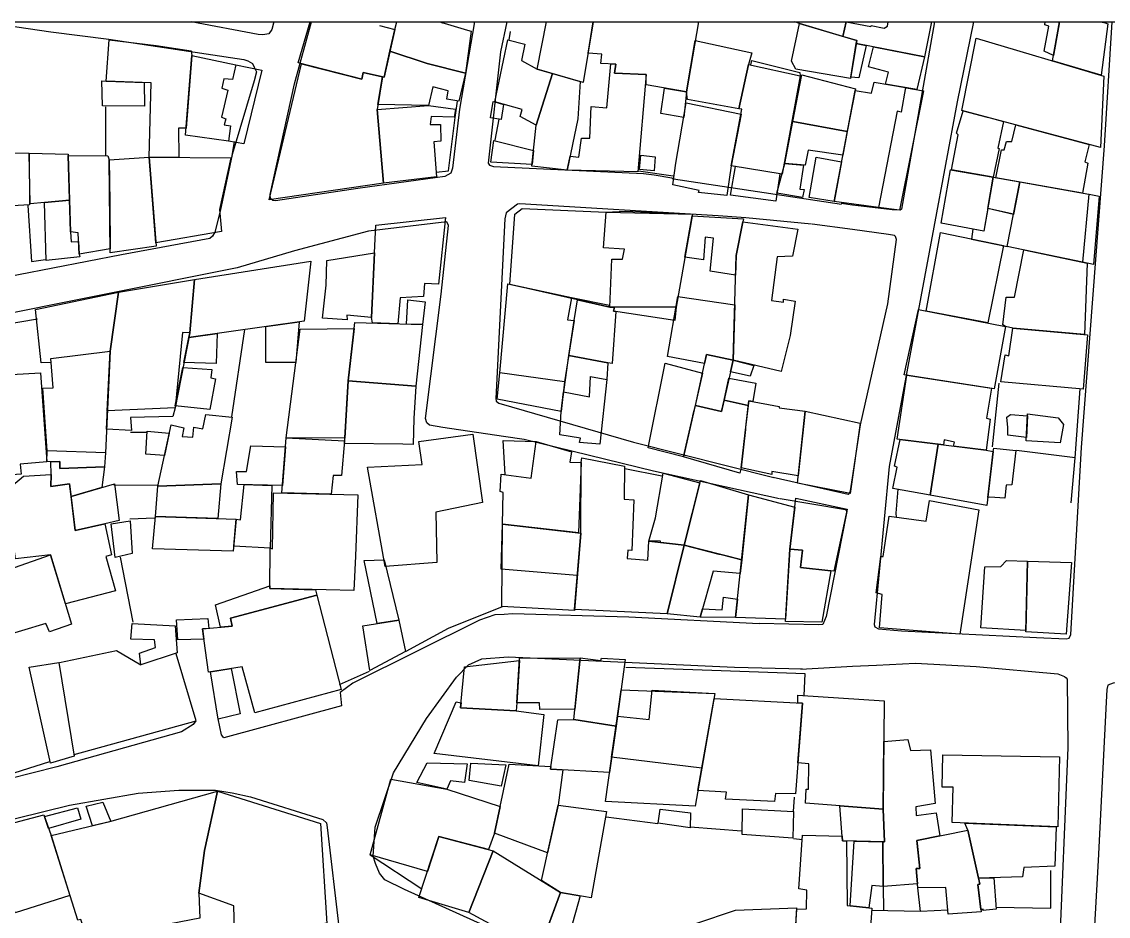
# Model space of a CAD drawing. Header units: centimetres. Extents: x 6155 to 7007, y 1466 to 2152.
# Drawn here: x 6462.6 to 6590, y 2045.9 to 2150.8 of the extents above; entities that cross this region are included whole.
import ezdxf

# ---------------------------------------------------------------- set-up
doc = ezdxf.new("R2010")
doc.units = ezdxf.units.CM

msp = doc.modelspace()

# ---------------------------------------------------------------- linework, layer by layer
at = {"color": 7}
for points in [[(6155.54, 2150.82), (7006.83, 2150.82), (7006.83, 1468.12), (6155.54, 1468.12)], [(6560.51, 2148.63), (6559.78, 2144.17), (6553.36, 2145.28), (6552.85, 2146.2), (6553.79, 2150.63), (6560.51, 2148.63)], [(6560.51, 2148.63), (6559.78, 2144.17), (6553.36, 2145.28), (6552.85, 2146.2), (6553.79, 2150.63), (6560.51, 2148.63)], [(6482.46, 2147.43), (6482.53, 2146.87), (6481.87, 2138.36), (6480.97, 2138.36), (6481.02, 2134.91), (6477.55, 2134.93), (6477.79, 2143.66), (6472.49, 2143.86), (6472.86, 2148.73), (6478.38, 2148.03), (6482.46, 2147.43)], [(6519.58, 2148.72), (6521.58, 2148.21), (6521.19, 2146.3), (6523.03, 2145.28), (6524.84, 2144.75), (6522.92, 2138.7), (6521.03, 2139.7), (6521.28, 2140.53), (6518.06, 2141.42), (6519.58, 2148.72)], [(6541.58, 2148.65), (6548.23, 2147.2), (6547.82, 2145.81), (6546.67, 2140.61), (6540.65, 2141.72), (6540.56, 2142.61), (6541.58, 2148.65)], [(6560.45, 2148.29), (6561.6, 2148.06), (6560.74, 2144.25), (6559.81, 2144.34), (6560.45, 2148.29)], [(6560.45, 2148.29), (6561.6, 2148.06), (6560.74, 2144.25), (6559.81, 2144.34), (6560.45, 2148.29)], [(6572.82, 2140.44), (6574.52, 2148.89), (6589.49, 2144.46), (6589.08, 2136.1), (6572.82, 2140.44)], [(6510.13, 2145.93), (6514.63, 2144.8), (6513.87, 2141.51), (6512.43, 2141.77), (6512.62, 2142.73), (6510.79, 2143.19), (6510.29, 2141.01), (6504.36, 2141.13), (6504.92, 2144.38), (6505.11, 2144.34), (6505.77, 2147.4), (6510.13, 2145.93)], [(6568.47, 2146.71), (6567.55, 2142.88), (6563.9, 2143.52), (6564.25, 2144.9), (6561.88, 2145.56), (6562.49, 2147.89), (6568.47, 2146.71)], [(6487.71, 2145.78), (6490.77, 2145.14), (6488.64, 2136.53), (6486.83, 2136.83), (6481.81, 2137.51), (6482.53, 2146.87), (6487.71, 2145.78)], [(6486.83, 2136.83), (6481.81, 2137.51), (6482.53, 2146.87), (6487.71, 2145.78), (6487.32, 2144.05), (6486.28, 2144.12), (6486.05, 2143.06), (6486.77, 2142.79), (6486.01, 2139.64), (6486.53, 2139.43), (6486.35, 2138.73), (6487.07, 2138.64), (6486.83, 2136.83)], [(6502.49, 2144.08), (6502.65, 2144.89), (6504.92, 2144.38), (6504.27, 2140.55), (6505.01, 2131.91), (6491.63, 2129.96), (6495.4, 2145.91), (6502.49, 2144.08)], [(6535.81, 2144.66), (6534.86, 2133.23), (6526.57, 2133.44), (6526.9, 2135.08), (6527.94, 2134.94), (6528.22, 2137.19), (6529.23, 2137.16), (6529.36, 2140.91), (6531.19, 2140.72), (6531.69, 2145.89), (6532.26, 2145.87), (6532.11, 2144.79), (6535.81, 2144.66)], [(6547.82, 2145.81), (6548.08, 2145.76), (6548.2, 2146.3), (6553.83, 2144.89), (6553.88, 2144.5), (6551.75, 2132.96), (6551.49, 2133), (6551.03, 2129.8), (6545.71, 2130.5), (6546.28, 2133.86), (6545.8, 2133.94), (6547.05, 2140.56), (6546.67, 2140.61), (6547.82, 2145.81)], [(6547.82, 2145.81), (6553.88, 2144.5), (6551.75, 2132.96), (6545.8, 2133.94), (6547.05, 2140.56), (6546.67, 2140.61), (6547.82, 2145.81)], [(6524.84, 2144.75), (6528.08, 2143.81), (6527.79, 2139.45), (6526.57, 2133.44), (6522.42, 2133.89), (6522.92, 2138.7), (6524.84, 2144.75)], [(6554.06, 2144.61), (6560.38, 2142.98), (6560.31, 2142.78), (6559.4, 2137.97), (6553.01, 2139.14), (6554.06, 2144.61)], [(6554.06, 2144.61), (6560.38, 2142.98), (6560.31, 2142.78), (6559.4, 2137.97), (6553.01, 2139.14), (6554.06, 2144.61)], [(6476.96, 2143.69), (6477.01, 2140.94), (6472.07, 2140.96), (6471.97, 2143.89), (6472.49, 2143.86), (6476.96, 2143.69)], [(6560.31, 2142.78), (6562.24, 2142.44), (6562.55, 2143.75), (6566.24, 2143.11), (6565.72, 2140.24), (6565.24, 2140.34), (6563.07, 2129.04), (6557.85, 2129.74), (6560.31, 2142.78)], [(6557.85, 2129.74), (6560.31, 2142.78), (6562.24, 2142.47), (6562.55, 2143.75), (6566.24, 2143.11), (6566.3, 2143.1), (6568.33, 2142.74), (6565.52, 2128.72), (6563.07, 2129.04), (6562.97, 2129.06), (6557.85, 2129.74)], [(6557.85, 2129.74), (6560.31, 2142.78), (6562.24, 2142.47), (6562.55, 2143.75), (6566.24, 2143.11), (6566.3, 2143.1), (6568.33, 2142.74), (6565.52, 2128.72), (6563.07, 2129.04), (6562.97, 2129.06), (6557.85, 2129.74)], [(6560.31, 2142.78), (6562.24, 2142.44), (6562.55, 2143.75), (6566.24, 2143.11), (6565.72, 2140.24), (6565.24, 2140.34), (6563.07, 2129.04), (6557.85, 2129.74), (6560.31, 2142.78)], [(6540.22, 2139.62), (6537.54, 2140.08), (6537.98, 2143.05), (6540.56, 2142.61), (6540.22, 2139.62)], [(6504.27, 2140.55), (6510.29, 2141.01), (6513.46, 2140.59), (6513.3, 2139.66), (6510.6, 2139.72), (6510.5, 2138.77), (6511.7, 2138.77), (6511.76, 2136.83), (6510.92, 2136.74), (6511.24, 2132.64), (6505.01, 2131.91), (6504.27, 2140.55)], [(6519.09, 2141.14), (6518.83, 2139.36), (6517.57, 2139.57), (6517.89, 2141.48), (6518.06, 2141.42), (6519.09, 2141.14)], [(6540.52, 2141.34), (6546.95, 2139.99), (6545.8, 2133.94), (6545.29, 2130.47), (6541.95, 2130.82), (6542.02, 2131.05), (6538.96, 2131.71), (6539.31, 2134.24), (6540.52, 2141.34)], [(6577.72, 2139.14), (6577.06, 2135.99), (6577.23, 2135.96), (6576.51, 2132.59), (6571.64, 2133.46), (6572.4, 2137.58), (6572.23, 2137.75), (6572.99, 2140.4), (6575.82, 2139.64), (6575.81, 2139.65), (6576.14, 2139.56), (6577.72, 2139.14)], [(6559.4, 2137.97), (6558.88, 2135.18), (6554.82, 2135.77), (6554.47, 2134.02), (6552.08, 2134.2), (6553.01, 2139.14), (6559.4, 2137.97)], [(6559.4, 2137.97), (6558.88, 2135.18), (6554.82, 2135.77), (6554.47, 2134.02), (6552.08, 2134.2), (6553.01, 2139.14), (6559.4, 2137.97)], [(6576.84, 2132.53), (6577.5, 2135.81), (6577.8, 2135.81), (6578.08, 2136.79), (6578.68, 2136.79), (6579.16, 2138.75), (6587.78, 2136.45), (6587.26, 2134.39), (6587.63, 2134.25), (6586.99, 2130.73), (6576.84, 2132.53)], [(6517.95, 2136.92), (6522.61, 2135.74), (6522.44, 2134.07), (6517.61, 2134.36), (6517.95, 2136.92)], [(6463.52, 2129.36), (6458.87, 2129.09), (6458.66, 2132.72), (6460.28, 2132.76), (6460.02, 2135.44), (6463.45, 2135.4), (6463.52, 2129.36)], [(6468.2, 2129.89), (6465.27, 2129.64), (6463.58, 2129.47), (6463.45, 2135.4), (6468.03, 2135.31), (6468.06, 2135.14), (6468.2, 2129.89)], [(6468.06, 2135.14), (6472.68, 2135.11), (6472.86, 2134.64), (6472.91, 2129.67), (6472.96, 2124.19), (6469.35, 2123.58), (6469.22, 2126.06), (6468.3, 2126.18), (6468.06, 2135.14)], [(6472.86, 2134.64), (6477.55, 2134.93), (6478.36, 2124.51), (6472.96, 2123.74), (6472.86, 2134.64)], [(6477.55, 2134.93), (6487.11, 2134.88), (6485.77, 2128.8), (6486.03, 2126.23), (6478.33, 2124.91), (6477.55, 2134.93)], [(6535.21, 2135.17), (6536.88, 2135), (6536.74, 2133.33), (6535.05, 2133.52), (6535.21, 2135.17)], [(6554.28, 2134.03), (6553.84, 2131.21), (6554.36, 2131.17), (6554.15, 2130.22), (6551.16, 2130.72), (6552.08, 2134.2), (6554.28, 2134.03)], [(6558.73, 2134.4), (6557.85, 2129.74), (6554.92, 2130.2), (6555.75, 2134.93), (6558.73, 2134.4)], [(6576.51, 2132.59), (6575.43, 2126.27), (6570.43, 2127.21), (6571.51, 2133.48), (6576.51, 2132.59)], [(6575.89, 2128.93), (6576.51, 2132.59), (6579.63, 2132.04), (6578.89, 2128.22), (6575.89, 2128.93)], [(6578.14, 2124.48), (6579.63, 2132.04), (6587.73, 2130.6), (6587.77, 2130.6), (6588.95, 2130.39), (6588.27, 2122.37), (6586.97, 2122.64), (6586.9, 2122.65), (6578.14, 2124.48)], [(6579.63, 2132.04), (6587.73, 2130.6), (6586.97, 2122.64), (6578.14, 2124.48), (6579.63, 2132.04)], [(6468.3, 2126.18), (6468.38, 2125.03), (6469.27, 2125.07), (6469.35, 2123.58), (6469.41, 2123.24), (6465.46, 2122.81), (6465.27, 2129.64), (6468.2, 2129.89), (6468.3, 2126.18)], [(6512.3, 2127.89), (6511.47, 2120.07), (6509.81, 2120.13), (6509.69, 2118.59), (6506.98, 2118.45), (6506.69, 2115.41), (6503.72, 2115.5), (6503.63, 2116.14), (6503.96, 2123.72), (6504.11, 2126.96), (6512.3, 2127.89)], [(6539.32, 2117.37), (6539.18, 2115.81), (6531.99, 2116.88), (6532.1, 2117.36), (6531.54, 2117.36), (6519.83, 2120.03), (6520.41, 2128.28), (6521.27, 2128.91), (6531.14, 2128.48), (6541.24, 2128.25), (6539.32, 2117.37)], [(6531.54, 2117.36), (6531.52, 2117.56), (6527.08, 2118.44), (6519.83, 2120.03), (6520.41, 2128.28), (6521.27, 2128.91), (6531.14, 2128.48), (6541.24, 2128.25), (6539.32, 2117.37), (6531.54, 2117.36)], [(6533.4, 2128.6), (6541.24, 2128.25), (6539.32, 2117.37), (6531.54, 2117.36), (6531.79, 2123), (6533.05, 2122.97), (6533.26, 2124.14), (6530.8, 2124.33), (6531.14, 2128.48), (6533.4, 2128.6)], [(6541.21, 2128.05), (6547.25, 2127.7), (6547.17, 2127.38), (6546.38, 2123.41), (6546.31, 2121.09), (6543.31, 2121.57), (6543.72, 2125.45), (6542.72, 2125.55), (6542.55, 2122.89), (6540.36, 2123.23), (6541.21, 2128.05)], [(6574.11, 2126.52), (6573.95, 2125.35), (6578.14, 2124.48), (6578.89, 2128.25), (6575.89, 2128.93), (6575.43, 2126.27), (6574.11, 2126.52)], [(6550.53, 2118.14), (6551.93, 2117.93), (6551.93, 2118.29), (6553.28, 2118.05), (6552.72, 2114.03), (6551.65, 2109.82), (6546.01, 2111.12), (6546.38, 2123.41), (6547.17, 2127.38), (6553.6, 2126.49), (6552.97, 2123.33), (6551.19, 2123.27), (6550.53, 2118.14)], [(6577.74, 2124.57), (6575.9, 2115.5), (6568.66, 2116.9), (6570.32, 2126.11), (6577.74, 2124.57)], [(6580.09, 2124.07), (6587.52, 2122.53), (6587.21, 2114.15), (6578.83, 2114.91), (6577.97, 2115.1), (6577.66, 2115.3), (6578.05, 2118.51), (6579.03, 2118.51), (6580.09, 2124.07)], [(6496.5, 2122.76), (6495.73, 2115.73), (6482.19, 2113.78), (6482.3, 2114.35), (6482.85, 2120.61), (6496.5, 2122.76)], [(6503.96, 2123.72), (6503.63, 2116.14), (6500.72, 2116.43), (6500.74, 2115.86), (6497.88, 2116.05), (6498.3, 2119.93), (6498.36, 2122.82), (6503.96, 2123.72)], [(6480.57, 2105.56), (6480.31, 2104.55), (6475.35, 2104.41), (6475.46, 2102.88), (6472.53, 2103.05), (6472.96, 2112.19), (6473.93, 2119.1), (6482.85, 2120.61), (6482.3, 2114.35), (6480.57, 2105.56)], [(6473.93, 2119.1), (6482.85, 2120.61), (6482.3, 2114.35), (6481.44, 2114.39), (6480.57, 2105.56), (6472.63, 2105.21), (6472.96, 2112.19), (6473.93, 2119.1)], [(6466.04, 2110.88), (6464.87, 2110.84), (6464.2, 2117.07), (6473.93, 2119.1), (6472.96, 2112.19), (6472.41, 2100.28), (6472.29, 2098.63), (6467.05, 2098.43), (6467.06, 2099.25), (6465.54, 2099.21), (6465.57, 2100.49), (6465.09, 2107.85), (6466.29, 2107.89), (6466.04, 2110.88)], [(6527.08, 2118.44), (6526.59, 2115.87), (6527.36, 2115.78), (6526.26, 2108.61), (6525.86, 2105.12), (6518.34, 2106.55), (6518.65, 2109.66), (6519.6, 2120.08), (6527.08, 2118.44)], [(6519.6, 2120.08), (6527.08, 2118.44), (6526.59, 2115.87), (6527.36, 2115.78), (6526.26, 2108.61), (6518.65, 2109.66), (6519.6, 2120.08)], [(6509.59, 2115.32), (6507.7, 2115.38), (6507.87, 2118.2), (6509.9, 2117.98), (6509.59, 2115.32)], [(6531.54, 2117.36), (6532.1, 2117.36), (6531.99, 2116.88), (6532.26, 2116.84), (6531.82, 2110.76), (6531.31, 2110.83), (6526.74, 2111.7), (6527.36, 2115.78), (6527.75, 2118.22), (6531.54, 2117.36)], [(6546.01, 2111.12), (6542.9, 2111.81), (6542.66, 2110.74), (6538.31, 2111.55), (6539.54, 2118.6), (6546.21, 2117.62), (6546.01, 2111.12)], [(6566.07, 2109.43), (6567.76, 2117.07), (6577.97, 2115.1), (6576.61, 2107.79), (6566.07, 2109.43)], [(6494.73, 2110.86), (6491.22, 2110.88), (6491.22, 2115.08), (6495.14, 2115.64), (6494.73, 2110.86)], [(6508.82, 2108.09), (6500.86, 2108.71), (6501.66, 2115.56), (6509.59, 2115.32), (6508.82, 2108.09)], [(6485.5, 2114.26), (6485.41, 2110.76), (6481.61, 2110.86), (6482.19, 2113.78), (6485.5, 2114.26)], [(6495.23, 2114.76), (6501.58, 2114.86), (6500.86, 2108.71), (6500.47, 2101.99), (6493.62, 2102.03), (6495.23, 2114.76)], [(6578.83, 2114.91), (6587.58, 2114.12), (6587.05, 2107.73), (6577.41, 2108.59), (6577.9, 2111.77), (6578.34, 2111.66), (6578.83, 2114.91)], [(6466.01, 2111.34), (6472.96, 2112.19), (6472.41, 2100.28), (6465.57, 2100.49), (6465.09, 2107.85), (6466.29, 2107.89), (6466.01, 2111.34)], [(6526.74, 2111.7), (6531.31, 2110.83), (6531.21, 2108.88), (6530.38, 2101.29), (6528.01, 2101.5), (6528.11, 2102), (6525.69, 2102.39), (6525.86, 2105.12), (6526.74, 2111.7)], [(6542.9, 2111.81), (6546.01, 2111.12), (6544.65, 2105.11), (6541.59, 2105.82), (6542.9, 2111.81)], [(6481.49, 2110.26), (6484.88, 2110.06), (6484.78, 2109.05), (6485.3, 2108.95), (6484.65, 2105.37), (6480.59, 2105.78), (6481.49, 2110.26)], [(6538.05, 2110.8), (6542.42, 2109.62), (6540.21, 2099.8), (6536.06, 2100.86), (6538.05, 2110.8)], [(6546.01, 2111.12), (6548.44, 2110.52), (6548.03, 2109.26), (6545.7, 2109.77), (6546.01, 2111.12)], [(6454.51, 2109.07), (6464.78, 2109.65), (6465.54, 2099.21), (6462.41, 2098.95), (6462.52, 2097.76), (6458.57, 2097.48), (6458.44, 2098.68), (6455.3, 2098.47), (6454.51, 2109.07)], [(6507.29, 2101.28), (6500.44, 2101.38), (6500.86, 2108.71), (6508.82, 2108.09), (6508.57, 2104.3), (6508.51, 2101.23), (6507.29, 2101.28)], [(6529.29, 2109.23), (6531.21, 2108.88), (6530.38, 2101.29), (6528.01, 2101.5), (6528.11, 2102), (6525.69, 2102.39), (6525.86, 2105.12), (6526.13, 2107.41), (6529.17, 2106.83), (6529.29, 2109.23)], [(6545.53, 2109.01), (6548.69, 2108.46), (6548.31, 2106.28), (6547.84, 2106.37), (6547.78, 2105.82), (6544.95, 2106.45), (6545.53, 2109.01)], [(6565.25, 2101.87), (6566.4, 2109.38), (6576.3, 2107.84), (6575.71, 2104.33), (6576.15, 2104.22), (6575.7, 2100.59), (6571.87, 2101.06), (6571.97, 2101.53), (6570.75, 2101.78), (6570.67, 2101.21), (6565.25, 2101.87)], [(6546.96, 2098.52), (6546.8, 2097.89), (6540.21, 2099.8), (6541.28, 2104.57), (6541.3, 2104.66), (6541.59, 2105.82), (6544.65, 2105.11), (6544.95, 2106.45), (6547.78, 2105.82), (6547.47, 2103.23), (6547.46, 2103), (6546.96, 2098.52)], [(6547.84, 2106.37), (6551.4, 2105.72), (6551.42, 2105.56), (6554.48, 2105.16), (6553.65, 2097.57), (6550.56, 2098.08), (6550.56, 2097.72), (6546.96, 2098.52), (6547.84, 2106.37)], [(6560.9, 2103.74), (6559.74, 2095.49), (6553.56, 2096.71), (6554.48, 2105.16), (6560.9, 2103.74)], [(6560.9, 2103.74), (6559.74, 2095.49), (6553.56, 2096.71), (6554.48, 2105.16), (6560.9, 2103.74)], [(6480.11, 2103.54), (6481.6, 2103.21), (6481.39, 2102.2), (6482.67, 2102.1), (6482.77, 2103.28), (6483.83, 2103.09), (6484.17, 2104.78), (6487.26, 2104.47), (6485.94, 2096.63), (6478.54, 2096.37), (6480.11, 2103.54)], [(6580.4, 2102.06), (6578.24, 2102.34), (6578.24, 2103.25), (6578.11, 2104.47), (6578.55, 2104.77), (6580.52, 2104.62), (6580.4, 2102.06)], [(6584.37, 2101.46), (6580.38, 2101.69), (6580.53, 2104.83), (6584.12, 2104.37), (6584.76, 2103.59), (6584.37, 2101.46)], [(6479.33, 2099.97), (6477.14, 2100.12), (6477.29, 2102.8), (6479.89, 2102.56), (6479.33, 2099.97)], [(6509.16, 2101.61), (6515.5, 2102.46), (6516.63, 2094.43), (6511.17, 2093.3), (6511.27, 2087.42), (6505.23, 2086.95), (6503.14, 2098.57), (6509.57, 2098.9), (6509.16, 2101.61)], [(6493.16, 2096.42), (6487.9, 2096.56), (6487.78, 2098.09), (6488.97, 2098.09), (6489.46, 2101.08), (6493.53, 2100.97), (6493.16, 2096.42)], [(6500.44, 2101.68), (6500.11, 2097.62), (6499.11, 2097.63), (6498.9, 2095.43), (6493.09, 2095.56), (6493.62, 2102.03), (6500.44, 2101.68)], [(6518.82, 2097.78), (6519.3, 2097.71), (6519.07, 2101.7), (6522.92, 2101.61), (6527.06, 2100.4), (6526.87, 2099.18), (6528.21, 2099.15), (6527.89, 2090.88), (6518.99, 2091.89), (6519.05, 2095.61), (6518.69, 2095.75), (6518.82, 2097.78)], [(6526.87, 2099.18), (6528.21, 2099.15), (6527.89, 2090.88), (6526.25, 2091.07), (6526.2, 2091.07), (6518.99, 2091.89), (6519.05, 2095.61), (6518.69, 2095.75), (6518.82, 2097.78), (6522.33, 2097.31), (6522.92, 2101.61), (6527.06, 2100.4), (6526.87, 2099.18)], [(6570.07, 2101.28), (6569.12, 2095.3), (6564.76, 2096.1), (6565.25, 2098.6), (6564.95, 2098.7), (6565.6, 2101.83), (6570.07, 2101.28)], [(6570.07, 2101.28), (6575.7, 2100.59), (6576.51, 2100.42), (6575.77, 2094.1), (6569.12, 2095.3), (6570.07, 2101.28)], [(6576.51, 2100.42), (6576.58, 2100.83), (6579.18, 2100.54), (6578.69, 2096.52), (6578.05, 2096.49), (6577.89, 2094.95), (6576.12, 2095.08), (6575.88, 2095.04), (6576.51, 2100.42)], [(6466.05, 2097.72), (6466.01, 2099.22), (6467.06, 2099.25), (6467.05, 2098.43), (6472.29, 2098.63), (6471.99, 2096.2), (6468.39, 2095.15), (6468.21, 2096.65), (6466.02, 2096.34), (6466.05, 2097.72)], [(6528.21, 2099.15), (6528.28, 2099.67), (6533.26, 2098.7), (6533.24, 2094.82), (6534.36, 2094.75), (6534.13, 2088.82), (6533.68, 2088.84), (6533.61, 2087.87), (6536, 2087.7), (6536.12, 2089.91), (6540.27, 2089.44), (6538.29, 2081.4), (6527.41, 2081.91), (6528.14, 2090.85), (6528.21, 2099.15)], [(6473.61, 2084.08), (6467.71, 2082.54), (6465.96, 2088.31), (6461.86, 2087.84), (6460.81, 2095.87), (6462.8, 2097.55), (6466.05, 2097.72), (6466.02, 2096.34), (6468.21, 2096.65), (6468.86, 2091.16), (6472.36, 2091.94), (6473.13, 2088.3), (6472.46, 2088.12), (6473.61, 2084.08)], [(6540.27, 2089.44), (6537.55, 2089.75), (6537.51, 2089.89), (6536.12, 2089.91), (6536.93, 2092.64), (6537.81, 2097.89), (6542.11, 2096.76), (6540.27, 2089.44)], [(6468.39, 2095.15), (6473.47, 2096.64), (6474.04, 2092.33), (6472.36, 2091.94), (6468.86, 2091.16), (6468.39, 2095.15)], [(6485.59, 2092.57), (6478.3, 2092.81), (6478.54, 2096.37), (6485.94, 2096.63), (6485.59, 2092.57)], [(6491.71, 2089.07), (6487.45, 2089.34), (6487.75, 2092.49), (6488.24, 2092.42), (6488.67, 2096.54), (6491.94, 2096.45), (6491.71, 2089.07)], [(6547.02, 2087.73), (6540.27, 2089.44), (6542.18, 2097.01), (6547.82, 2095.36), (6547.02, 2087.73)], [(6495.04, 2084.27), (6491.68, 2084.37), (6491.71, 2089.07), (6492, 2089), (6492.1, 2095.58), (6502.02, 2095.35), (6501.72, 2088.14), (6501.54, 2084.13), (6495.04, 2084.27)], [(6552.15, 2080.75), (6546.31, 2080.96), (6547.82, 2095.36), (6553.25, 2093.89), (6552.67, 2088.98), (6552.15, 2080.75)], [(6557.82, 2086.41), (6553.9, 2086.81), (6554.16, 2088.86), (6552.67, 2088.98), (6553.38, 2094.97), (6559.39, 2093.68), (6557.82, 2086.41)], [(6568.66, 2092.24), (6569.04, 2094.67), (6574.82, 2093.59), (6572.62, 2079.02), (6563.19, 2079.75), (6563.51, 2083.67), (6562.8, 2083.84), (6563.33, 2088.13), (6563.6, 2088.1), (6564.33, 2092.83), (6568.66, 2092.24)], [(6473.08, 2091.95), (6475.32, 2092.28), (6475.55, 2088.47), (6473.54, 2088.01), (6473.08, 2091.95)], [(6478.3, 2092.81), (6487.75, 2092.49), (6487.39, 2088.75), (6477.94, 2089.02), (6478.3, 2092.81)], [(6518.99, 2091.89), (6528.14, 2090.85), (6527.71, 2085.87), (6518.83, 2086.61), (6518.99, 2091.89)], [(6518.99, 2091.89), (6528.14, 2090.85), (6527.4, 2081.77), (6518.9, 2082.26), (6518.99, 2091.89)], [(6457.49, 2085.33), (6465.96, 2088.31), (6468.43, 2080.18), (6465.87, 2079.29), (6465.43, 2080.24), (6459.69, 2078.53), (6458.73, 2084.33), (6457.49, 2085.33)], [(6543.69, 2086.4), (6542.15, 2080.98), (6538.29, 2081.4), (6540.27, 2089.44), (6544.36, 2088.4), (6544.61, 2088.34), (6547.02, 2087.73), (6546.85, 2086.11), (6543.69, 2086.4)], [(6557.49, 2086.44), (6556.42, 2080.4), (6552.14, 2080.49), (6552.67, 2088.98), (6554.16, 2088.86), (6553.9, 2086.81), (6557.49, 2086.44)], [(6504.29, 2080.25), (6502.75, 2087.63), (6505.09, 2087.71), (6506.8, 2080.63), (6504.29, 2080.25)], [(6580.35, 2079.43), (6575.07, 2079.76), (6575.55, 2086.89), (6577.41, 2086.92), (6578.06, 2087.64), (6580.52, 2087.57), (6580.35, 2079.43)], [(6580.52, 2087.57), (6585.7, 2087.42), (6585.08, 2079), (6580.35, 2079.26), (6580.52, 2087.57)], [(6487.29, 2079.95), (6485.9, 2079.82), (6485.3, 2082.46), (6491.69, 2084.66), (6491.68, 2084.37), (6497.03, 2084.22), (6497.21, 2083.58), (6487.09, 2080.86), (6487.29, 2079.95)], [(6488.46, 2075.17), (6484.51, 2074.55), (6483.79, 2079.61), (6487.29, 2079.95), (6487.09, 2080.86), (6497.21, 2083.58), (6500.04, 2072.52), (6489.95, 2069.79), (6488.46, 2075.17)], [(6544.89, 2083.33), (6546.54, 2083.09), (6546.31, 2080.96), (6542.15, 2080.98), (6542.44, 2081.98), (6544.72, 2081.86), (6544.89, 2083.33)], [(6483.96, 2078.41), (6480.89, 2078.33), (6480.73, 2080.7), (6484.42, 2080.82), (6484.55, 2079.68), (6483.79, 2079.61), (6483.96, 2078.41)], [(6475.4, 2078.41), (6475.54, 2080.26), (6480.57, 2079.98), (6480.82, 2076.8), (6476.58, 2075.4), (6476.4, 2076.76), (6478.28, 2077.42), (6478.17, 2078.33), (6475.4, 2078.41)], [(6506.8, 2080.63), (6507.59, 2076.97), (6503.41, 2074.73), (6502.6, 2079.99), (6506.8, 2080.63)], [(6466.94, 2075.66), (6468.74, 2064.69), (6465.96, 2063.87), (6463.46, 2075.15), (6466.94, 2075.66)], [(6520.65, 2070.96), (6520.58, 2069.99), (6514.06, 2070.38), (6514.51, 2075.16), (6520.95, 2075.92), (6520.65, 2070.96)], [(6527.46, 2070.2), (6523.35, 2070.16), (6523.33, 2070.95), (6520.65, 2070.96), (6520.97, 2076.19), (6528.07, 2076.21), (6527.46, 2070.2)], [(6532.29, 2068.21), (6527.33, 2068.98), (6528.07, 2076.21), (6530.5, 2075.93), (6530.57, 2076.2), (6533.36, 2076.03), (6532.29, 2068.21)], [(6487.14, 2074.96), (6488.22, 2069.66), (6485.63, 2069.04), (6484.73, 2074.59), (6487.14, 2074.96)], [(6543.89, 2072.05), (6541.55, 2058.82), (6531.07, 2059.37), (6532.87, 2072.46), (6543.89, 2072.05)], [(6536.52, 2072.44), (6543.89, 2072.05), (6542.34, 2063.28), (6531.75, 2064.57), (6532.47, 2069.4), (6536.19, 2069), (6536.52, 2072.44)], [(6563.71, 2071.2), (6563.63, 2058.47), (6554.49, 2059.18), (6554.6, 2060.81), (6554.84, 2060.81), (6554.88, 2063.79), (6553.61, 2063.9), (6554.16, 2070.89), (6553.62, 2070.93), (6553.62, 2071.84), (6563.71, 2071.2)], [(6563.71, 2071.2), (6563.63, 2058.47), (6554.49, 2059.18), (6554.6, 2060.81), (6554.84, 2060.81), (6554.88, 2063.79), (6553.61, 2063.9), (6554.16, 2070.89), (6553.62, 2070.93), (6553.62, 2071.84), (6563.71, 2071.2)], [(6520.58, 2069.99), (6523.82, 2069.57), (6523.17, 2063.57), (6510.95, 2065), (6513.55, 2071.06), (6514.12, 2070.95), (6514.06, 2070.38), (6520.58, 2069.99)], [(6543.79, 2071.45), (6554.16, 2070.89), (6553.32, 2060.28), (6550.98, 2060.33), (6550.88, 2059.38), (6545.13, 2059.64), (6545.25, 2060.45), (6541.88, 2060.67), (6543.79, 2071.45)], [(6531.53, 2062.76), (6524.61, 2063.18), (6525.47, 2068.97), (6527.33, 2068.98), (6532.29, 2068.21), (6531.53, 2062.76)], [(6567.65, 2049.72), (6563.62, 2049.4), (6563.58, 2054.66), (6563.78, 2054.65), (6563.63, 2058.47), (6563.68, 2066.43), (6566.52, 2066.65), (6566.82, 2065.36), (6569.15, 2065.42), (6569.71, 2059.13), (6567.44, 2058.76), (6567.47, 2057.72), (6569.84, 2058.05), (6570.24, 2055.35), (6567.54, 2054.8), (6567.58, 2054.48), (6567.93, 2051.51), (6567.49, 2051.51), (6567.65, 2049.72)], [(6570.59, 2064.84), (6584.29, 2064.62), (6584.09, 2056.39), (6571.71, 2056.91), (6571.82, 2061.07), (6570.54, 2061.04), (6570.59, 2064.84)], [(6508.91, 2061.6), (6510.12, 2063.91), (6514.83, 2063.78), (6514.53, 2061.62), (6512.86, 2061.78), (6512.45, 2060.82), (6508.91, 2061.6)], [(6515.24, 2063.87), (6519.35, 2063.69), (6518.82, 2061.19), (6515.05, 2061.82), (6515.24, 2063.87)], [(6524.26, 2053.36), (6518.04, 2055.67), (6519.75, 2063.74), (6524.66, 2063.49), (6524.61, 2063.18), (6526.03, 2063.09), (6525.5, 2058.95), (6524.26, 2053.36)], [(6505.87, 2062), (6512.45, 2060.82), (6518.7, 2058.78), (6518.04, 2055.67), (6517.33, 2053.73), (6511.49, 2055.28), (6510.16, 2051.15), (6503.47, 2053.1), (6505.87, 2062)], [(6483.35, 2048.64), (6483.49, 2045.68), (6470.34, 2043.15), (6469.53, 2045.55), (6469.17, 2045.46), (6466.03, 2055.4), (6472.94, 2057.01), (6485.57, 2060.58), (6484.03, 2053.64), (6483.35, 2048.64)], [(6485.57, 2060.58), (6497.64, 2056.8), (6498.37, 2045.05), (6498.13, 2045.05), (6498.26, 2044.33), (6487.58, 2042.76), (6487.47, 2047.13), (6483.35, 2048.64), (6484.03, 2053.64), (6485.57, 2060.58)], [(6470.91, 2056.54), (6470.17, 2058.84), (6472.11, 2059.29), (6473.05, 2057.04), (6470.91, 2056.54)], [(6468.25, 2048.36), (6461.82, 2046.32), (6458.34, 2056.03), (6465.19, 2057.8), (6466.03, 2055.4), (6468.25, 2048.36)], [(6465.27, 2057.62), (6469.15, 2058.64), (6469.53, 2057.29), (6465.75, 2056.2), (6465.27, 2057.62)], [(6525.5, 2058.95), (6531.16, 2058.22), (6529.37, 2048.06), (6525.76, 2048.72), (6523.53, 2050.1), (6525.5, 2058.95)], [(6537.45, 2058.46), (6541.01, 2058.06), (6540.98, 2056.3), (6537.24, 2056.82), (6537.45, 2058.46)], [(6547.1, 2058.53), (6553.08, 2058.21), (6553, 2055.07), (6547.09, 2055.51), (6547.1, 2058.53)], [(6563.63, 2058.47), (6563.78, 2054.65), (6558.84, 2054.77), (6558.53, 2058.87), (6563.63, 2058.47)], [(6563.63, 2058.47), (6563.78, 2054.65), (6558.84, 2054.77), (6558.53, 2058.87), (6563.63, 2058.47)], [(6583.88, 2056.4), (6583.73, 2051.8), (6580.11, 2051.65), (6579.94, 2050.53), (6574.8, 2050.4), (6573.53, 2056.03), (6573.2, 2056.85), (6583.88, 2056.4)], [(6515.04, 2046.34), (6509.18, 2048.1), (6511.49, 2055.28), (6517.89, 2053.58), (6515.04, 2046.34)], [(6559.32, 2054.76), (6559.39, 2047.18), (6562.27, 2046.86), (6562.09, 2044.09), (6553.25, 2042.84), (6553.47, 2046.73), (6554.62, 2046.79), (6554.66, 2048.96), (6553.72, 2049.13), (6554.14, 2055.42), (6558.8, 2055.3), (6558.84, 2054.77), (6559.32, 2054.76)], [(6559.32, 2054.76), (6559.39, 2047.18), (6562.27, 2046.86), (6562.09, 2044.09), (6553.25, 2042.84), (6553.47, 2046.73), (6554.62, 2046.79), (6554.66, 2048.96), (6553.72, 2049.13), (6554.14, 2055.42), (6558.8, 2055.3), (6558.84, 2054.77), (6559.32, 2054.76)], [(6573.53, 2056.03), (6574.96, 2049.66), (6574.73, 2049.63), (6575.09, 2046.44), (6571.23, 2046.15), (6571.2, 2046.55), (6571.19, 2046.62), (6567.98, 2046.46), (6567.69, 2049.25), (6567.68, 2049.28), (6567.49, 2051.51), (6567.93, 2051.51), (6567.54, 2054.8), (6573.53, 2056.03)], [(6573.53, 2056.03), (6574.96, 2049.66), (6574.73, 2049.63), (6575.09, 2046.44), (6571.23, 2046.15), (6570.97, 2049.3), (6567.69, 2049.25), (6567.49, 2051.51), (6567.93, 2051.51), (6567.54, 2054.8), (6573.53, 2056.03)], [(6560.21, 2054.74), (6563.58, 2054.66), (6563.62, 2049.4), (6562.27, 2049.54), (6561.94, 2046.9), (6559.75, 2047.14), (6560.21, 2054.74)], [(6560.21, 2054.74), (6563.58, 2054.66), (6563.62, 2049.4), (6562.27, 2049.54), (6561.94, 2046.9), (6559.75, 2047.14), (6560.21, 2054.74)], [(6517.89, 2053.58), (6525.76, 2048.72), (6523.27, 2041.9), (6515.04, 2046.34), (6517.89, 2053.58)], [(6576.85, 2046.74), (6575.29, 2046.58), (6575.36, 2046.71), (6575.06, 2046.72), (6574.73, 2049.63), (6574.96, 2049.66), (6574.83, 2050.25), (6574.8, 2050.4), (6576.59, 2050.44), (6576.85, 2046.74)], [(6528.08, 2048.3), (6526.91, 2044.11), (6524.4, 2044.98), (6525.76, 2048.72), (6528.08, 2048.3)], [(6553.43, 2046.89), (6553.21, 2042.88), (6551.7, 2042.79), (6551.51, 2040.81), (6542.71, 2040.38), (6541.65, 2045.05), (6546.28, 2046.63), (6553.43, 2046.89)]]:
    msp.add_lwpolyline(points, close=True, dxfattribs=at)
for points in [[(6457.99, 2150.82), (6466, 2149.64), (6472.81, 2148.79), (6487.86, 2146.53), (6488.65, 2146.4), (6489.12, 2146.26), (6489.64, 2145.92), (6489.86, 2145.49), (6490.13, 2144.97), (6489.85, 2143.91), (6487.29, 2135.26), (6485.88, 2128.61), (6485.24, 2126.16), (6484.96, 2125.69), (6484.65, 2125.4), (6474.29, 2123.48), (6450.11, 2118.82)], [(6492.16, 2150.82), (6491.92, 2149.94), (6491.56, 2149.42), (6490.88, 2149.29), (6490.32, 2149.34), (6482.46, 2150.82)], [(6515.67, 2150.82), (6513.93, 2140.56), (6513.11, 2133.64), (6512.9, 2133.08), (6512.2, 2132.68), (6502, 2131.28), (6492.37, 2129.82), (6492.03, 2129.86), (6491.76, 2130.09), (6491.72, 2130.56), (6494.6, 2143.56), (6496.57, 2150.82)], [(6504.53, 2150.4), (6506.33, 2149.94), (6505.11, 2144.34), (6502.65, 2144.89), (6502.49, 2144.08), (6495.03, 2146.01), (6496.42, 2150.82)], [(6505.77, 2147.4), (6506.33, 2149.94), (6506.59, 2150.82)], [(6511.61, 2150.82), (6511.95, 2150.72), (6512.13, 2150.67), (6514.88, 2149.85), (6515.29, 2149.71), (6514.63, 2144.8), (6510.13, 2145.93), (6505.77, 2147.4), (6505.77, 2147.4)], [(6519.47, 2150.82), (6518.72, 2147.31), (6517.3, 2134.26), (6517.46, 2134.03), (6517.93, 2133.85), (6535.5, 2133.04), (6536.76, 2132.88), (6538.81, 2132.53), (6539.08, 2132.37)], [(6529.62, 2150.82), (6528.44, 2143.7), (6523.03, 2145.28), (6524.15, 2150.82)], [(6541.95, 2150.82), (6540.56, 2142.61), (6535.83, 2143.42), (6535.81, 2144.66), (6532.11, 2144.79), (6532.26, 2145.87), (6530.5, 2145.93), (6530.64, 2147.03), (6529.01, 2147.14), (6529.62, 2150.82)], [(6559.28, 2150.82), (6558.9, 2149.11), (6553.79, 2150.63), (6553.25, 2150.81), (6553.25, 2150.82)], [(6569.27, 2150.82), (6568.47, 2146.71), (6560.45, 2148.29), (6560.51, 2148.63), (6558.9, 2149.11), (6559.28, 2150.83), (6562.15, 2150.28), (6562.22, 2150.38), (6563.74, 2150.07), (6564.12, 2150.3), (6564.21, 2150.82)], [(6569.27, 2150.82), (6568.47, 2146.71), (6560.45, 2148.29), (6560.51, 2148.63), (6558.9, 2149.11), (6559.28, 2150.83), (6562.15, 2150.28), (6562.22, 2150.38), (6563.74, 2150.07), (6564.12, 2150.3), (6564.21, 2150.82)], [(6569.65, 2150.82), (6565.75, 2128.85), (6565.62, 2128.72), (6564.67, 2128.76), (6560.03, 2129.33)], [(6574.19, 2150.82), (6572.3, 2141.44), (6569.56, 2126.73), (6564.31, 2098.68), (6562.54, 2080.15), (6562.64, 2079.88), (6563.07, 2079.64), (6565.75, 2079.39), (6581.61, 2078.61), (6585.06, 2078.45), (6585.43, 2078.55), (6585.63, 2078.96), (6586.86, 2100.91), (6589.56, 2136.28), (6590.48, 2150.82)], [(6583.58, 2146.86), (6582.5, 2147.4), (6583.05, 2150.31), (6582.55, 2150.48), (6582.59, 2150.82)], [(6583.47, 2146.24), (6584.3, 2150.82)], [(6589.13, 2150.82), (6589.65, 2150.69), (6589.96, 2150.59), (6589.18, 2144.55), (6583.47, 2146.24), (6583.47, 2146.24)], [(6584.3, 2150.82), (6583.58, 2146.86), (6583.58, 2146.86)], [(6519.88, 2149.67), (6519.72, 2148.7)], [(6472.43, 2140.86), (6472.43, 2135.13)], [(6511.2, 2133.2), (6512.66, 2133.33), (6513.44, 2139.59), (6513.69, 2141.53)], [(6518.54, 2139.39), (6518.08, 2136.94)], [(6487.22, 2134.88), (6487.53, 2136.8)], [(6534.93, 2133.36), (6538.97, 2132.74)], [(6539.03, 2132.42), (6558.73, 2129.44)], [(6463.31, 2129.27), (6463.76, 2122.7), (6465.38, 2122.94)], [(6555.21, 2127.09), (6547.49, 2127.85), (6544.27, 2128.06), (6521.02, 2129.48), (6520.73, 2129.42), (6519.42, 2128.43), (6519.23, 2127.73), (6518.19, 2106.63), (6518.23, 2106.33), (6518.54, 2106.11), (6534.33, 2101.54), (6550.78, 2097.38)], [(6560.03, 2129.33), (6558.69, 2129.5)], [(6551.46, 2094.87), (6536.69, 2098.13), (6521.53, 2101.85), (6519.08, 2102.18), (6511.96, 2103.23), (6510.42, 2103.53), (6510.09, 2103.78), (6509.93, 2104.28), (6511.78, 2118.88), (6512.65, 2126.93), (6512.43, 2127.36), (6503.27, 2126.25), (6494.6, 2123.97), (6487.85, 2121.97), (6457.03, 2115.78), (6434.48, 2111.96), (6421.3, 2110.22), (6412.29, 2108.21)], [(6560.03, 2126.46), (6555.29, 2127.11)], [(6560.01, 2097.32), (6560.96, 2103.54), (6564.15, 2117.76), (6565.16, 2125.3), (6565.06, 2125.64), (6564.93, 2125.75), (6564.25, 2125.88), (6560.03, 2126.46)], [(6464.46, 2115.94), (6452.9, 2113.98)], [(6488.7, 2114.72), (6487.21, 2104.51)], [(6576.42, 2100.99), (6577.23, 2108.46)], [(6585.64, 2094.39), (6586.14, 2099.7), (6586.72, 2107.76)], [(6475.37, 2102.71), (6477.34, 2102.7)], [(6586.14, 2099.7), (6579.24, 2100.54)], [(6537.67, 2097.52), (6533.32, 2098.4)], [(6550.72, 2097.4), (6559.51, 2095.43), (6559.61, 2095.49), (6559.78, 2095.8), (6560.01, 2097.32)], [(6473.39, 2096.53), (6478.57, 2096.46)], [(6565.33, 2095.99), (6565.11, 2093.19), (6565.12, 2092.72)], [(6551.52, 2094.92), (6559.19, 2093.64), (6559.36, 2093.4), (6559.26, 2092.99), (6556.93, 2081.06), (6556.52, 2080.15), (6556.02, 2080.08), (6549.08, 2080.25)], [(6478.17, 2092.6), (6475.29, 2092.48)], [(6474.14, 2088.04), (6475.61, 2080.39)], [(6507.67, 2077.01), (6512.66, 2079.69), (6518.99, 2082.23)], [(6549.06, 2080.21), (6533.77, 2081), (6520.15, 2081.38), (6519.18, 2081.32), (6518.08, 2081.28), (6516.27, 2080.66), (6501.42, 2073.26), (6499.95, 2072.16), (6500.1, 2070.61), (6486.28, 2066.86), (6486.01, 2067.18), (6485.65, 2069.07)], [(6467.04, 2075.69), (6473.72, 2077.08), (6476.58, 2075.42)], [(6468.74, 2064.87), (6483.06, 2068.82), (6480.71, 2076.68)], [(6520.46, 2043.17), (6507.48, 2049.05), (6505.16, 2050.17), (6504.56, 2050.96), (6504.09, 2052.11), (6503.82, 2052.97), (6504.06, 2056.35), (6506.21, 2062.72), (6510.08, 2069.11), (6513.57, 2073.96), (6515, 2075.4), (6516.56, 2076.09), (6519.63, 2076.35), (6546.19, 2075.12), (6554.17, 2074.92)], [(6560, 2075.23), (6562.81, 2075.38), (6567.41, 2075.59), (6574.52, 2075.19), (6584.08, 2074.35), (6584.86, 2074.04), (6585.06, 2073.87), (6585.2, 2073.73), (6585.26, 2065.68), (6584.23, 2040.64), (6582.97, 2026.24), (6581.83, 2007.03), (6581.38, 1985.41), (6581.92, 1978.36), (6581.74, 1975.86), (6581.29, 1974.64), (6581.02, 1974.07), (6580.64, 1973.6), (6570.01, 1970.54), (6559.93, 1967.28)], [(6499.87, 2073.08), (6503.37, 2074.68)], [(6554.34, 2071.8), (6554.47, 2074.33), (6543.51, 2074.74), (6533.45, 2075.09)], [(6553.95, 2074.91), (6560, 2075.23)], [(6626.83, 2044.55), (6628.45, 2071.13), (6628.41, 2071.23), (6628.31, 2071.36), (6628.01, 2071.5), (6610.76, 2072.46), (6593.44, 2073.32), (6591.58, 2073.3), (6590.57, 2073.27), (6589.96, 2073), (6589.85, 2072.53), (6589.78, 2071.01), (6588.81, 2052.47), (6587.59, 2030.22)], [(6483.01, 2068.82), (6482.7, 2068.41), (6481.32, 2067.54), (6466.71, 2063.44), (6458.33, 2061.31)], [(6456.98, 2066.21), (6457.52, 2066.17), (6458.35, 2061.67), (6465.88, 2064.05)], [(6449.49, 2054.34), (6468.18, 2058.93), (6476.26, 2060.36), (6481.02, 2060.72), (6485.33, 2060.7), (6487.29, 2060.4), (6489.41, 2059.94), (6497.92, 2057.26), (6498.32, 2056.87), (6498.43, 2056.31), (6499.8, 2044.69), (6500.22, 2044.24), (6500.9, 2044.03), (6516.96, 2040.57), (6517.35, 2040.3), (6517.44, 2039.94), (6519.67, 2017.53), (6520.56, 2004.31), (6518.54, 1992.07), (6514.96, 1969.25), (6514.73, 1969.09), (6481.77, 1980.59), (6458.4, 1988.52)], [(6553.16, 2059.9), (6553.06, 2058.19)], [(6531.11, 2057.57), (6537.2, 2056.8)], [(6540.98, 2056.42), (6547, 2055.92)], [(6553.11, 2055.03), (6554.17, 2054.92)], [(6503.47, 2053.1), (6509.52, 2049.14)], [(6576.83, 2047), (6583.26, 2046.87), (6583.28, 2051.27)], [(6563.62, 2049.4), (6563.64, 2046.61)], [(6562.25, 2046.63), (6567.97, 2046.53)]]:
    msp.add_lwpolyline(points, dxfattribs=at)

doc.saveas('drawing.dxf')
